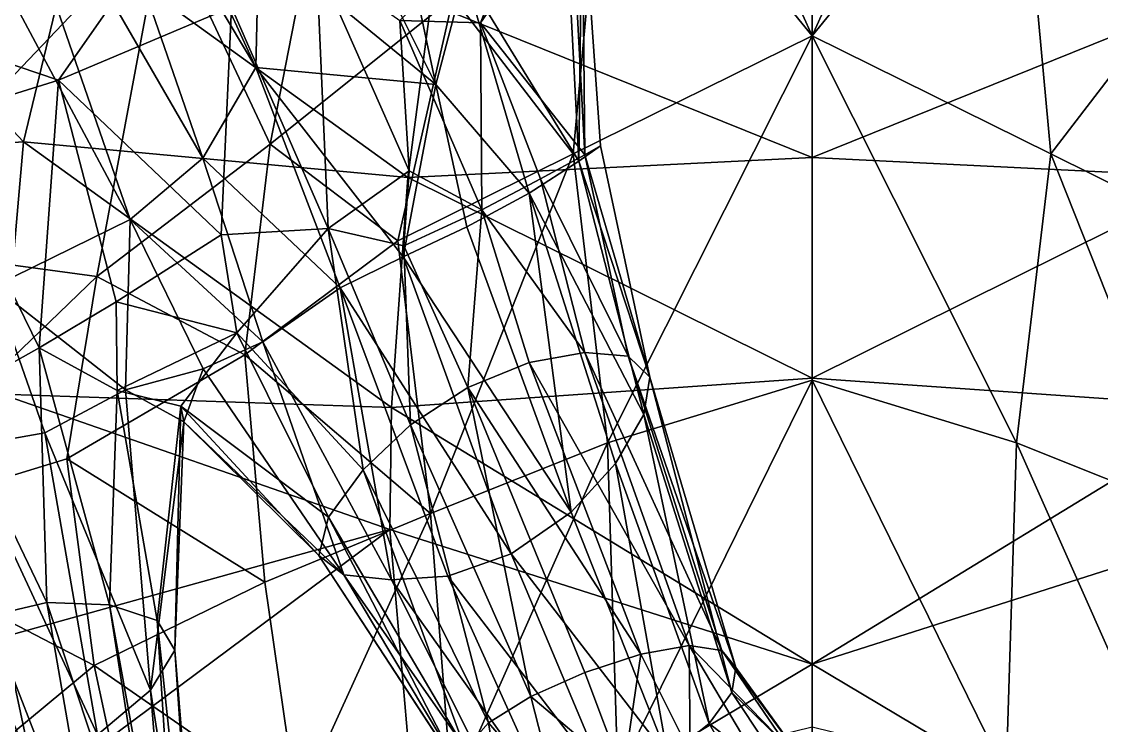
# Model space of a CAD drawing. Extents: x -0.45 to 0.39, y -1.3 to 2.18.
# Drawn here: x -0.0594 to 0.0217, y -0.9532 to -0.9004 of the extents above; entities that cross this region are included whole.
import ezdxf

# ---------------------------------------------------------------- set-up
doc = ezdxf.new("R2010")
doc.units = 0

msp = doc.modelspace()

# ---------------------------------------------------------------- linework, layer by layer
for points in [[(-0.068682, -0.872614, 1.517887), (-0.056497, -0.879005, 1.489107), (-0.083502, -0.9062, 1.505443)], [(-0.053691, -0.87789, 0.901031), (-0.056859, -0.878523, 0.908093), (-0.041782, -0.903815, 0.889473)], [(-0.041558, -0.894228, 0.885845), (-0.053691, -0.87789, 0.901031), (-0.041782, -0.903815, 0.889473)], [(-0.056497, -0.879005, 1.489107), (-0.07201, -0.917029, 1.47106), (-0.083502, -0.9062, 1.505443)], [(-0.056497, -0.879005, 1.489107), (-0.048694, -0.892549, 1.467356), (-0.07201, -0.917029, 1.47106)], [(-0.056859, -0.878523, 0.908093), (-0.063327, -0.88027, 0.912574), (-0.04576, -0.910621, 0.889426)], [(-0.041782, -0.903815, 0.889473), (-0.056859, -0.878523, 0.908093), (-0.04576, -0.910621, 0.889426)], [(-0.063327, -0.88027, 0.912574), (-0.069877, -0.880341, 0.914662), (-0.051215, -0.915224, 0.886961)], [(-0.051215, -0.915224, 0.886961), (-0.069877, -0.880341, 0.914662), (-0.061486, -0.920267, 0.887528)], [(-0.04576, -0.910621, 0.889426), (-0.063327, -0.88027, 0.912574), (-0.051215, -0.915224, 0.886961)], [(-0.015378, -0.882542, 1.4679), (-0.008708, -0.882197, 1.466919), (0, -0.901444, 1.463571)], [(0, -0.881611, 1.46445), (0, -0.901444, 1.463571), (-0.008708, -0.882197, 1.466919)], [(0, -0.901444, 1.463571), (0, -0.881611, 1.46445), (0.008708, -0.882197, 1.466919)], [(0.008708, -0.882197, 1.466919), (0.015378, -0.882542, 1.4679), (0, -0.901444, 1.463571)], [(-0.015378, -0.882542, 1.4679), (-0.017931, -0.910294, 1.462364), (-0.026944, -0.89855, 1.463253)], [(-0.017931, -0.910294, 1.462364), (-0.015378, -0.882542, 1.4679), (0, -0.901444, 1.463571)], [(0.015378, -0.882542, 1.4679), (0.017931, -0.910294, 1.462364), (0, -0.901444, 1.463571)], [(0.017931, -0.910294, 1.462364), (0.015378, -0.882542, 1.4679), (0.026944, -0.89855, 1.463253)], [(-0.035814, -0.884618, 1.466475), (-0.040696, -0.90959, 1.456105), (-0.048694, -0.892549, 1.467356)], [(-0.026944, -0.89855, 1.463253), (-0.040696, -0.90959, 1.456105), (-0.035814, -0.884618, 1.466475)], [(-0.050712, -0.887188, 0.854985), (-0.046209, -0.889918, 0.849716), (-0.068671, -0.900704, 0.848664)], [(-0.068548, -0.899474, 0.855438), (-0.050712, -0.887188, 0.854985), (-0.068671, -0.900704, 0.848664)], [(-0.084119, -0.911031, 1.678321), (-0.059216, -0.909399, 1.695228), (-0.078545, -0.888821, 1.673921)], [(-0.055496, -0.893916, 1.695046), (-0.078545, -0.888821, 1.673921), (-0.059216, -0.909399, 1.695228)], [(-0.017516, -0.910845, 0.873306), (-0.018661, -0.888725, 0.868987), (-0.026067, -0.896852, 0.876656)], [(-0.018661, -0.888725, 0.868987), (-0.017516, -0.910845, 0.873306), (-0.017271, -0.890122, 0.863023)], [(-0.068671, -0.900704, 0.848664), (-0.046209, -0.889918, 0.849716), (-0.056596, -0.904772, 0.847144)], [(-0.046209, -0.889918, 0.849716), (-0.043591, -0.899296, 0.848115), (-0.056596, -0.904772, 0.847144)], [(-0.020782, -0.890034, 0.852349), (-0.02489, -0.90047, 0.852935), (-0.030959, -0.900283, 0.848317)], [(-0.020782, -0.890034, 0.852349), (-0.018119, -0.890587, 0.857187), (-0.02489, -0.90047, 0.852935)], [(-0.018119, -0.890587, 0.857187), (-0.017271, -0.890122, 0.863023), (-0.017065, -0.910383, 0.860966)], [(-0.015877, -0.909698, 0.867149), (-0.017271, -0.890122, 0.863023), (-0.017516, -0.910845, 0.873306)], [(-0.017271, -0.890122, 0.863023), (-0.015877, -0.909698, 0.867149), (-0.017065, -0.910383, 0.860966)], [(-0.028244, -0.90511, 0.883403), (-0.035393, -0.890815, 0.883058), (-0.041558, -0.894228, 0.885845)], [(-0.030706, -0.893527, 0.881527), (-0.035393, -0.890815, 0.883058), (-0.028244, -0.90511, 0.883403)], [(-0.018119, -0.890587, 0.857187), (-0.017065, -0.910383, 0.860966), (-0.02489, -0.90047, 0.852935)], [(-0.048694, -0.892549, 1.467356), (-0.053724, -0.919527, 1.457428), (-0.07201, -0.917029, 1.47106)], [(-0.040696, -0.90959, 1.456105), (-0.053724, -0.919527, 1.457428), (-0.048694, -0.892549, 1.467356)], [(-0.026067, -0.896852, 0.876656), (-0.030706, -0.893527, 0.881527), (-0.028244, -0.90511, 0.883403)], [(-0.059216, -0.909399, 1.695228), (-0.030359, -0.912086, 1.714943), (-0.055496, -0.893916, 1.695046)], [(-0.028624, -0.899039, 1.717391), (-0.055496, -0.893916, 1.695046), (-0.030359, -0.912086, 1.714943)], [(-0.028244, -0.90511, 0.883403), (-0.041558, -0.894228, 0.885845), (-0.041782, -0.903815, 0.889473)], [(-0.036346, -0.915921, 0.849766), (-0.043591, -0.899296, 0.848115), (-0.037218, -0.895845, 0.848671)], [(-0.03026, -0.911594, 0.849373), (-0.037218, -0.895845, 0.848671), (-0.030959, -0.900283, 0.848317)], [(-0.03026, -0.911594, 0.849373), (-0.036346, -0.915921, 0.849766), (-0.037218, -0.895845, 0.848671)], [(-0.02125, -0.913269, 0.879565), (-0.026067, -0.896852, 0.876656), (-0.028244, -0.90511, 0.883403)], [(-0.02125, -0.913269, 0.879565), (-0.017516, -0.910845, 0.873306), (-0.026067, -0.896852, 0.876656)], [(-0.026944, -0.89855, 1.463253), (-0.031102, -0.916844, 1.456926), (-0.040696, -0.90959, 1.456105)], [(-0.031102, -0.916844, 1.456926), (-0.026944, -0.89855, 1.463253), (-0.017931, -0.910294, 1.462364)], [(0.026944, -0.89855, 1.463253), (0.031102, -0.916844, 1.456926), (0.017931, -0.910294, 1.462364)], [(-0.043591, -0.899296, 0.848115), (-0.044364, -0.916389, 0.850225), (-0.056596, -0.904772, 0.847144)], [(-0.036346, -0.915921, 0.849766), (-0.044364, -0.916389, 0.850225), (-0.043591, -0.899296, 0.848115)], [(-0.030359, -0.912086, 1.714943), (0, -0.91057, 1.721204), (-0.028624, -0.899039, 1.717391)], [(0, -0.89877, 1.72503), (-0.028624, -0.899039, 1.717391), (0, -0.91057, 1.721204)], [(0.028624, -0.899039, 1.717391), (0, -0.89877, 1.72503), (0, -0.91057, 1.721204)], [(0, -0.91057, 1.721204), (0.030359, -0.912086, 1.714943), (0.028624, -0.899039, 1.717391)], [(-0.056596, -0.904772, 0.847144), (-0.066402, -0.907839, 0.845825), (-0.068671, -0.900704, 0.848664)], [(-0.03026, -0.911594, 0.849373), (-0.030959, -0.900283, 0.848317), (-0.0248, -0.914499, 0.851681)], [(-0.0248, -0.914499, 0.851681), (-0.030959, -0.900283, 0.848317), (-0.02489, -0.90047, 0.852935)], [(-0.020397, -0.912175, 0.855533), (-0.02489, -0.90047, 0.852935), (-0.017065, -0.910383, 0.860966)], [(-0.020397, -0.912175, 0.855533), (-0.0248, -0.914499, 0.851681), (-0.02489, -0.90047, 0.852935)], [(-0.017931, -0.910294, 1.462364), (0, -0.901444, 1.463571), (-0.015355, -0.932012, 1.45916)], [(0, -0.901444, 1.463571), (0, -0.927294, 1.456295), (-0.015355, -0.932012, 1.45916)], [(0, -0.927294, 1.456295), (0, -0.901444, 1.463571), (0.015355, -0.932012, 1.45916)], [(0, -0.901444, 1.463571), (0.017931, -0.910294, 1.462364), (0.015355, -0.932012, 1.45916)], [(-0.04576, -0.910621, 0.889426), (-0.035448, -0.92037, 0.884698), (-0.041782, -0.903815, 0.889473)], [(-0.035448, -0.92037, 0.884698), (-0.030708, -0.918037, 0.887112), (-0.041782, -0.903815, 0.889473)], [(-0.030708, -0.918037, 0.887112), (-0.028244, -0.90511, 0.883403), (-0.041782, -0.903815, 0.889473)], [(-0.058045, -0.924879, 0.847708), (-0.066402, -0.907839, 0.845825), (-0.056596, -0.904772, 0.847144)], [(-0.052253, -0.921418, 0.850646), (-0.058045, -0.924879, 0.847708), (-0.056596, -0.904772, 0.847144)], [(-0.044364, -0.916389, 0.850225), (-0.052253, -0.921418, 0.850646), (-0.056596, -0.904772, 0.847144)], [(-0.025936, -0.915784, 0.885076), (-0.028244, -0.90511, 0.883403), (-0.030708, -0.918037, 0.887112)], [(-0.028244, -0.90511, 0.883403), (-0.025936, -0.915784, 0.885076), (-0.02125, -0.913269, 0.879565)], [(-0.058045, -0.924879, 0.847708), (-0.06484, -0.928668, 0.845115), (-0.066402, -0.907839, 0.845825)], [(-0.059216, -0.909399, 1.695228), (-0.084119, -0.911031, 1.678321), (-0.06087, -0.928353, 1.700352)], [(-0.06087, -0.928353, 1.700352), (-0.031575, -0.929354, 1.717242), (-0.059216, -0.909399, 1.695228)], [(-0.030359, -0.912086, 1.714943), (-0.059216, -0.909399, 1.695228), (-0.031575, -0.929354, 1.717242)], [(-0.040696, -0.90959, 1.456105), (-0.042602, -0.92539, 1.450348), (-0.053724, -0.919527, 1.457428)], [(-0.042602, -0.92539, 1.450348), (-0.040696, -0.90959, 1.456105), (-0.031102, -0.916844, 1.456926)], [(-0.012183, -0.927075, 0.860987), (-0.015877, -0.909698, 0.867149), (-0.017516, -0.910845, 0.873306)], [(-0.015877, -0.909698, 0.867149), (-0.012183, -0.927075, 0.860987), (-0.017065, -0.910383, 0.860966)], [(-0.041255, -0.924431, 0.87925), (-0.04576, -0.910621, 0.889426), (-0.051215, -0.915224, 0.886961)], [(-0.041255, -0.924431, 0.87925), (-0.035448, -0.92037, 0.884698), (-0.04576, -0.910621, 0.889426)], [(-0.031102, -0.916844, 1.456926), (-0.017931, -0.910294, 1.462364), (-0.028651, -0.937304, 1.454538)], [(0, -0.91057, 1.721204), (-0.030359, -0.912086, 1.714943), (0, -0.927145, 1.722022)], [(-0.017931, -0.910294, 1.462364), (-0.015355, -0.932012, 1.45916), (-0.028651, -0.937304, 1.454538)], [(-0.017065, -0.910383, 0.860966), (-0.013803, -0.925509, 0.855503), (-0.020397, -0.912175, 0.855533)], [(-0.012183, -0.927075, 0.860987), (-0.013803, -0.925509, 0.855503), (-0.017065, -0.910383, 0.860966)], [(0.030359, -0.912086, 1.714943), (0, -0.91057, 1.721204), (0, -0.927145, 1.722022)], [(0.015355, -0.932012, 1.45916), (0.017931, -0.910294, 1.462364), (0.028651, -0.937304, 1.454538)], [(0.017931, -0.910294, 1.462364), (0.031102, -0.916844, 1.456926), (0.028651, -0.937304, 1.454538)], [(-0.012625, -0.929886, 0.866624), (-0.017516, -0.910845, 0.873306), (-0.02125, -0.913269, 0.879565)], [(-0.017516, -0.910845, 0.873306), (-0.012625, -0.929886, 0.866624), (-0.012183, -0.927075, 0.860987)], [(-0.03026, -0.911594, 0.849373), (-0.030653, -0.917223, 0.849507), (-0.036346, -0.915921, 0.849766)], [(-0.031575, -0.929354, 1.717242), (0, -0.927145, 1.722022), (-0.030359, -0.912086, 1.714943)], [(-0.0248, -0.914499, 0.851681), (-0.030653, -0.917223, 0.849507), (-0.03026, -0.911594, 0.849373)], [(-0.020397, -0.912175, 0.855533), (-0.01706, -0.925225, 0.850942), (-0.0248, -0.914499, 0.851681)], [(-0.013803, -0.925509, 0.855503), (-0.01706, -0.925225, 0.850942), (-0.020397, -0.912175, 0.855533)], [(0, -0.927145, 1.722022), (0.031575, -0.929354, 1.717242), (0.030359, -0.912086, 1.714943)], [(-0.025936, -0.915784, 0.885076), (-0.018081, -0.937223, 0.876654), (-0.02125, -0.913269, 0.879565)], [(-0.018081, -0.937223, 0.876654), (-0.01476, -0.933556, 0.872101), (-0.02125, -0.913269, 0.879565)], [(-0.02125, -0.913269, 0.879565), (-0.01476, -0.933556, 0.872101), (-0.012625, -0.929886, 0.866624)], [(-0.025852, -0.927841, 0.8464), (-0.030653, -0.917223, 0.849507), (-0.0248, -0.914499, 0.851681)], [(-0.0248, -0.914499, 0.851681), (-0.02124, -0.925975, 0.847799), (-0.025852, -0.927841, 0.8464)], [(-0.01706, -0.925225, 0.850942), (-0.02124, -0.925975, 0.847799), (-0.0248, -0.914499, 0.851681)], [(-0.051215, -0.915224, 0.886961), (-0.061486, -0.920267, 0.887528), (-0.05157, -0.928029, 0.875246)], [(-0.04574, -0.926449, 0.873892), (-0.051215, -0.915224, 0.886961), (-0.05157, -0.928029, 0.875246)], [(-0.051215, -0.915224, 0.886961), (-0.04574, -0.926449, 0.873892), (-0.041255, -0.924431, 0.87925)], [(-0.052253, -0.921418, 0.850646), (-0.044364, -0.916389, 0.850225), (-0.043197, -0.923756, 0.852955)], [(-0.044364, -0.916389, 0.850225), (-0.036346, -0.915921, 0.849766), (-0.043197, -0.923756, 0.852955)], [(-0.033713, -0.934043, 0.849291), (-0.043197, -0.923756, 0.852955), (-0.036346, -0.915921, 0.849766)], [(-0.03015, -0.930659, 0.846908), (-0.036346, -0.915921, 0.849766), (-0.030653, -0.917223, 0.849507)], [(-0.036346, -0.915921, 0.849766), (-0.03015, -0.930659, 0.846908), (-0.033713, -0.934043, 0.849291)], [(-0.018081, -0.937223, 0.876654), (-0.025936, -0.915784, 0.885076), (-0.030708, -0.918037, 0.887112)], [(-0.07201, -0.917029, 1.47106), (-0.053724, -0.919527, 1.457428), (-0.073499, -0.938558, 1.468549)], [(-0.031102, -0.916844, 1.456926), (-0.028651, -0.937304, 1.454538), (-0.042602, -0.92539, 1.450348)], [(-0.030653, -0.917223, 0.849507), (-0.025852, -0.927841, 0.8464), (-0.03015, -0.930659, 0.846908)], [(-0.0226, -0.940347, 0.878279), (-0.030708, -0.918037, 0.887112), (-0.035448, -0.92037, 0.884698)], [(-0.030708, -0.918037, 0.887112), (-0.0226, -0.940347, 0.878279), (-0.018081, -0.937223, 0.876654)], [(-0.05596, -0.933202, 1.449974), (-0.073499, -0.938558, 1.468549), (-0.053724, -0.919527, 1.457428)], [(-0.05596, -0.933202, 1.449974), (-0.053724, -0.919527, 1.457428), (-0.042602, -0.92539, 1.450348)], [(-0.063721, -0.932334, 0.881507), (-0.057629, -0.931244, 0.87828), (-0.061486, -0.920267, 0.887528)], [(-0.057629, -0.931244, 0.87828), (-0.05157, -0.928029, 0.875246), (-0.061486, -0.920267, 0.887528)], [(-0.041255, -0.924431, 0.87925), (-0.031584, -0.942304, 0.870634), (-0.035448, -0.92037, 0.884698)], [(-0.031584, -0.942304, 0.870634), (-0.027356, -0.942024, 0.875875), (-0.035448, -0.92037, 0.884698)], [(-0.035448, -0.92037, 0.884698), (-0.027356, -0.942024, 0.875875), (-0.0226, -0.940347, 0.878279)], [(-0.052179, -0.928064, 0.852965), (-0.058045, -0.924879, 0.847708), (-0.052253, -0.921418, 0.850646)], [(-0.043197, -0.923756, 0.852955), (-0.052179, -0.928064, 0.852965), (-0.052253, -0.921418, 0.850646)], [(-0.047399, -0.929249, 0.858977), (-0.052179, -0.928064, 0.852965), (-0.043197, -0.923756, 0.852955)], [(-0.036316, -0.93759, 0.853221), (-0.047399, -0.929249, 0.858977), (-0.043197, -0.923756, 0.852955)], [(-0.04574, -0.926449, 0.873892), (-0.035175, -0.941927, 0.86451), (-0.041255, -0.924431, 0.87925)], [(-0.043197, -0.923756, 0.852955), (-0.033713, -0.934043, 0.849291), (-0.036316, -0.93759, 0.853221)], [(-0.035175, -0.941927, 0.86451), (-0.031584, -0.942304, 0.870634), (-0.041255, -0.924431, 0.87925)], [(-0.06484, -0.928668, 0.845115), (-0.058045, -0.924879, 0.847708), (-0.057463, -0.943982, 0.843856)], [(-0.052754, -0.944157, 0.847243), (-0.057463, -0.943982, 0.843856), (-0.058045, -0.924879, 0.847708)], [(-0.058045, -0.924879, 0.847708), (-0.052179, -0.928064, 0.852965), (-0.052754, -0.944157, 0.847243)], [(-0.01706, -0.925225, 0.850942), (-0.009228, -0.947231, 0.843093), (-0.02124, -0.925975, 0.847799)], [(-0.013803, -0.925509, 0.855503), (-0.006771, -0.947588, 0.847321), (-0.01706, -0.925225, 0.850942)], [(-0.006771, -0.947588, 0.847321), (-0.009228, -0.947231, 0.843093), (-0.01706, -0.925225, 0.850942)], [(-0.042602, -0.92539, 1.450348), (-0.041104, -0.942467, 1.44785), (-0.05596, -0.933202, 1.449974)], [(-0.041104, -0.942467, 1.44785), (-0.042602, -0.92539, 1.450348), (-0.028651, -0.937304, 1.454538)], [(-0.02124, -0.925975, 0.847799), (-0.012851, -0.947878, 0.840239), (-0.025852, -0.927841, 0.8464)], [(-0.009228, -0.947231, 0.843093), (-0.012851, -0.947878, 0.840239), (-0.02124, -0.925975, 0.847799)], [(-0.005712, -0.948867, 0.852188), (-0.006771, -0.947588, 0.847321), (-0.013803, -0.925509, 0.855503)], [(-0.012183, -0.927075, 0.860987), (-0.005712, -0.948867, 0.852188), (-0.013803, -0.925509, 0.855503)], [(-0.05157, -0.928029, 0.875246), (-0.047183, -0.930438, 0.867507), (-0.04574, -0.926449, 0.873892)], [(-0.035175, -0.941927, 0.86451), (-0.04574, -0.926449, 0.873892), (-0.047183, -0.930438, 0.867507)], [(0, -0.927145, 1.722022), (-0.031575, -0.929354, 1.717242), (0, -0.948617, 1.721357)], [(-0.015355, -0.932012, 1.45916), (0, -0.927294, 1.456295), (-0.014585, -0.956937, 1.455525)], [(0, -0.927294, 1.456295), (0, -0.953366, 1.451821), (-0.014585, -0.956937, 1.455525)], [(-0.012625, -0.929886, 0.866624), (-0.006025, -0.950743, 0.857109), (-0.012183, -0.927075, 0.860987)], [(-0.006025, -0.950743, 0.857109), (-0.005712, -0.948867, 0.852188), (-0.012183, -0.927075, 0.860987)], [(0.031575, -0.929354, 1.717242), (0, -0.927145, 1.722022), (0, -0.948617, 1.721357)], [(0, -0.953366, 1.451821), (0, -0.927294, 1.456295), (0.014585, -0.956937, 1.455526)], [(0, -0.927294, 1.456295), (0.015355, -0.932012, 1.45916), (0.014585, -0.956937, 1.455526)], [(-0.061164, -0.946687, 1.70349), (-0.031698, -0.938517, 1.708524), (-0.06087, -0.928353, 1.700352)], [(-0.031575, -0.929354, 1.717242), (-0.06087, -0.928353, 1.700352), (-0.031698, -0.938517, 1.708524)], [(-0.049682, -0.950569, 0.862899), (-0.05157, -0.928029, 0.875246), (-0.057629, -0.931244, 0.87828)], [(-0.049179, -0.945345, 0.851905), (-0.052754, -0.944157, 0.847243), (-0.052179, -0.928064, 0.852965)], [(-0.052179, -0.928064, 0.852965), (-0.047399, -0.929249, 0.858977), (-0.049179, -0.945345, 0.851905)], [(-0.047183, -0.930438, 0.867507), (-0.05157, -0.928029, 0.875246), (-0.049682, -0.950569, 0.862899)], [(-0.021115, -0.95105, 0.839958), (-0.03015, -0.930659, 0.846908), (-0.025852, -0.927841, 0.8464)], [(-0.025852, -0.927841, 0.8464), (-0.017057, -0.949259, 0.839167), (-0.021115, -0.95105, 0.839958)], [(-0.012851, -0.947878, 0.840239), (-0.017057, -0.949259, 0.839167), (-0.025852, -0.927841, 0.8464)], [(-0.057463, -0.943982, 0.843856), (-0.063119, -0.945321, 0.842359), (-0.06484, -0.928668, 0.845115)], [(-0.047853, -0.947568, 0.857427), (-0.049179, -0.945345, 0.851905), (-0.047399, -0.929249, 0.858977)], [(-0.047399, -0.929249, 0.858977), (-0.047183, -0.930438, 0.867507), (-0.047853, -0.947568, 0.857427)], [(-0.037038, -0.940472, 0.858526), (-0.047183, -0.930438, 0.867507), (-0.047399, -0.929249, 0.858977)], [(-0.047399, -0.929249, 0.858977), (-0.036316, -0.93759, 0.853221), (-0.037038, -0.940472, 0.858526)], [(-0.031698, -0.938517, 1.708524), (0, -0.948617, 1.721357), (-0.031575, -0.929354, 1.717242)], [(0, -0.948617, 1.721357), (0.031698, -0.938517, 1.708524), (0.031575, -0.929354, 1.717242)], [(-0.01476, -0.933556, 0.872101), (-0.007723, -0.953078, 0.861511), (-0.012625, -0.929886, 0.866624)], [(-0.007723, -0.953078, 0.861511), (-0.006025, -0.950743, 0.857109), (-0.012625, -0.929886, 0.866624)], [(-0.049682, -0.950569, 0.862899), (-0.047853, -0.947568, 0.857427), (-0.047183, -0.930438, 0.867507)], [(-0.047183, -0.930438, 0.867507), (-0.037038, -0.940472, 0.858526), (-0.035175, -0.941927, 0.86451)], [(-0.024299, -0.953035, 0.842546), (-0.033713, -0.934043, 0.849291), (-0.03015, -0.930659, 0.846908)], [(-0.03015, -0.930659, 0.846908), (-0.021115, -0.95105, 0.839958), (-0.024299, -0.953035, 0.842546)], [(-0.053673, -0.953923, 0.868005), (-0.057629, -0.931244, 0.87828), (-0.063721, -0.932334, 0.881507)], [(-0.053673, -0.953923, 0.868005), (-0.049682, -0.950569, 0.862899), (-0.057629, -0.931244, 0.87828)], [(-0.06399, -0.959035, 0.87319), (-0.058428, -0.957057, 0.872045), (-0.063721, -0.932334, 0.881507)], [(-0.058428, -0.957057, 0.872045), (-0.053673, -0.953923, 0.868005), (-0.063721, -0.932334, 0.881507)], [(-0.028651, -0.937304, 1.454538), (-0.015355, -0.932012, 1.45916), (-0.027049, -0.958314, 1.452098)], [(-0.015355, -0.932012, 1.45916), (-0.014585, -0.956937, 1.455525), (-0.027049, -0.958314, 1.452098)], [(0.014585, -0.956937, 1.455526), (0.015355, -0.932012, 1.45916), (0.027049, -0.958314, 1.452098)], [(0.015355, -0.932012, 1.45916), (0.028651, -0.937304, 1.454538), (0.027049, -0.958314, 1.452098)], [(-0.05596, -0.933202, 1.449974), (-0.053927, -0.948724, 1.446767), (-0.073499, -0.938558, 1.468549)], [(-0.053927, -0.948724, 1.446767), (-0.05596, -0.933202, 1.449974), (-0.041104, -0.942467, 1.44785)], [(-0.026062, -0.954998, 0.846553), (-0.036316, -0.93759, 0.853221), (-0.033713, -0.934043, 0.849291)], [(-0.033713, -0.934043, 0.849291), (-0.024299, -0.953035, 0.842546), (-0.026062, -0.954998, 0.846553)], [(-0.018081, -0.937223, 0.876654), (-0.010834, -0.95558, 0.864735), (-0.01476, -0.933556, 0.872101)], [(-0.010834, -0.95558, 0.864735), (-0.007723, -0.953078, 0.861511), (-0.01476, -0.933556, 0.872101)], [(-0.041104, -0.942467, 1.44785), (-0.028651, -0.937304, 1.454538), (-0.038666, -0.959285, 1.445849)], [(-0.028651, -0.937304, 1.454538), (-0.027049, -0.958314, 1.452098), (-0.038666, -0.959285, 1.445849)], [(-0.010834, -0.95558, 0.864735), (-0.018081, -0.937223, 0.876654), (-0.0226, -0.940347, 0.878279)], [(-0.026368, -0.956778, 0.851399), (-0.037038, -0.940472, 0.858526), (-0.036316, -0.93759, 0.853221)], [(-0.036316, -0.93759, 0.853221), (-0.026062, -0.954998, 0.846553), (-0.026368, -0.956778, 0.851399)], [(-0.053927, -0.948724, 1.446767), (-0.069548, -0.961652, 1.467126), (-0.073499, -0.938558, 1.468549)], [(-0.061164, -0.946687, 1.70349), (-0.057014, -0.95736, 1.700392), (-0.031698, -0.938517, 1.708524)], [(-0.029324, -0.966098, 1.713286), (-0.031698, -0.938517, 1.708524), (-0.057014, -0.95736, 1.700392)], [(-0.031698, -0.938517, 1.708524), (-0.029324, -0.966098, 1.713286), (0, -0.948617, 1.721357)], [(0.029324, -0.966098, 1.713286), (0.031698, -0.938517, 1.708524), (0, -0.948617, 1.721357)], [(-0.037038, -0.940472, 0.858526), (-0.026368, -0.956778, 0.851399), (-0.025419, -0.958205, 0.856374)], [(-0.025419, -0.958205, 0.856374), (-0.035175, -0.941927, 0.86451), (-0.037038, -0.940472, 0.858526)], [(-0.01527, -0.957793, 0.865835), (-0.0226, -0.940347, 0.878279), (-0.027356, -0.942024, 0.875875)], [(-0.0226, -0.940347, 0.878279), (-0.01527, -0.957793, 0.865835), (-0.010834, -0.95558, 0.864735)], [(-0.035175, -0.941927, 0.86451), (-0.025419, -0.958205, 0.856374), (-0.023193, -0.959, 0.860981)], [(-0.023193, -0.959, 0.860981), (-0.031584, -0.942304, 0.870634), (-0.035175, -0.941927, 0.86451)], [(-0.019678, -0.959029, 0.864387), (-0.027356, -0.942024, 0.875875), (-0.031584, -0.942304, 0.870634)], [(-0.031584, -0.942304, 0.870634), (-0.023193, -0.959, 0.860981), (-0.019678, -0.959029, 0.864387)], [(-0.027356, -0.942024, 0.875875), (-0.019678, -0.959029, 0.864387), (-0.01527, -0.957793, 0.865835)], [(-0.041104, -0.942467, 1.44785), (-0.038666, -0.959285, 1.445849), (-0.053927, -0.948724, 1.446767)], [(-0.063119, -0.945321, 0.842359), (-0.057463, -0.943982, 0.843856), (-0.052852, -0.970575, 0.824032)], [(-0.048647, -0.970559, 0.82678), (-0.052852, -0.970575, 0.824032), (-0.057463, -0.943982, 0.843856)], [(-0.057463, -0.943982, 0.843856), (-0.052754, -0.944157, 0.847243), (-0.048647, -0.970559, 0.82678)], [(-0.047352, -0.974043, 0.830875), (-0.048647, -0.970559, 0.82678), (-0.052754, -0.944157, 0.847243)], [(-0.052754, -0.944157, 0.847243), (-0.049179, -0.945345, 0.851905), (-0.047352, -0.974043, 0.830875)], [(-0.058482, -0.972663, 0.822919), (-0.065185, -0.977034, 0.823733), (-0.063119, -0.945321, 0.842359)], [(-0.052852, -0.970575, 0.824032), (-0.058482, -0.972663, 0.822919), (-0.063119, -0.945321, 0.842359)], [(-0.045899, -0.976193, 0.834931), (-0.047352, -0.974043, 0.830875), (-0.049179, -0.945345, 0.851905)], [(-0.049179, -0.945345, 0.851905), (-0.047853, -0.947568, 0.857427), (-0.045899, -0.976193, 0.834931)], [(-0.057014, -0.95736, 1.700392), (-0.061164, -0.946687, 1.70349), (-0.077764, -0.956316, 1.69261)], [(-0.009151, -0.955289, 0.837961), (-0.012851, -0.947878, 0.840239), (-0.009228, -0.947231, 0.843093)], [(-0.001859, -0.95479, 0.844542), (-0.004906, -0.954522, 0.840448), (-0.009228, -0.947231, 0.843093)], [(-0.009228, -0.947231, 0.843093), (-0.004906, -0.954522, 0.840448), (-0.009151, -0.955289, 0.837961)], [(-0.006771, -0.947588, 0.847321), (-0.001859, -0.95479, 0.844542), (-0.009228, -0.947231, 0.843093)], [(-0.047853, -0.947568, 0.857427), (-0.049682, -0.950569, 0.862899), (-0.045322, -0.9783, 0.838737)], [(-0.045322, -0.9783, 0.838737), (-0.045899, -0.976193, 0.834931), (-0.047853, -0.947568, 0.857427)], [(-0.014174, -0.956914, 0.837036), (-0.017057, -0.949259, 0.839167), (-0.012851, -0.947878, 0.840239)], [(-0.012851, -0.947878, 0.840239), (-0.009151, -0.955289, 0.837961), (-0.014174, -0.956914, 0.837036)], [(-0.005712, -0.948867, 0.852188), (-0.000456, -0.956168, 0.84966), (-0.006771, -0.947588, 0.847321)], [(-0.000456, -0.956168, 0.84966), (-0.001859, -0.95479, 0.844542), (-0.006771, -0.947588, 0.847321)], [(-0.053927, -0.948724, 1.446767), (-0.050708, -0.963605, 1.44438), (-0.069548, -0.961652, 1.467126)], [(-0.050708, -0.963605, 1.44438), (-0.053927, -0.948724, 1.446767), (-0.038666, -0.959285, 1.445849)], [(0, -0.967558, 1.714752), (0, -0.948617, 1.721357), (-0.029324, -0.966098, 1.713286)], [(-0.000456, -0.956168, 0.84966), (-0.005712, -0.948867, 0.852188), (-0.006025, -0.950743, 0.857109)], [(0, -0.948617, 1.721357), (0, -0.967558, 1.714752), (0.029324, -0.966098, 1.713286)], [(-0.017057, -0.949259, 0.839167), (-0.014174, -0.956914, 0.837036), (-0.021115, -0.95105, 0.839958)], [(-0.049682, -0.950569, 0.862899), (-0.053673, -0.953923, 0.868005), (-0.047152, -0.981839, 0.842225)], [(-0.047152, -0.981839, 0.842225), (-0.045322, -0.9783, 0.838737), (-0.049682, -0.950569, 0.862899)], [(-0.021115, -0.95105, 0.839958), (-0.019066, -0.959078, 0.8376), (-0.024299, -0.953035, 0.842546)], [(-0.014174, -0.956914, 0.837036), (-0.019066, -0.959078, 0.8376), (-0.021115, -0.95105, 0.839958)], [(-0.000905, -0.958432, 0.855079), (-0.006025, -0.950743, 0.857109), (-0.007723, -0.953078, 0.861511)], [(-0.006025, -0.950743, 0.857109), (-0.000905, -0.958432, 0.855079), (-0.000456, -0.956168, 0.84966)], [(-0.024299, -0.953035, 0.842546), (-0.022919, -0.961417, 0.839881), (-0.026062, -0.954998, 0.846553)], [(-0.019066, -0.959078, 0.8376), (-0.022919, -0.961417, 0.839881), (-0.024299, -0.953035, 0.842546)], [(-0.00303, -0.96145, 0.860305), (-0.007723, -0.953078, 0.861511), (-0.010834, -0.95558, 0.864735)], [(-0.007723, -0.953078, 0.861511), (-0.00303, -0.96145, 0.860305), (-0.000905, -0.958432, 0.855079)]]:
    msp.add_3dface(points)

doc.saveas('drawing.dxf')
